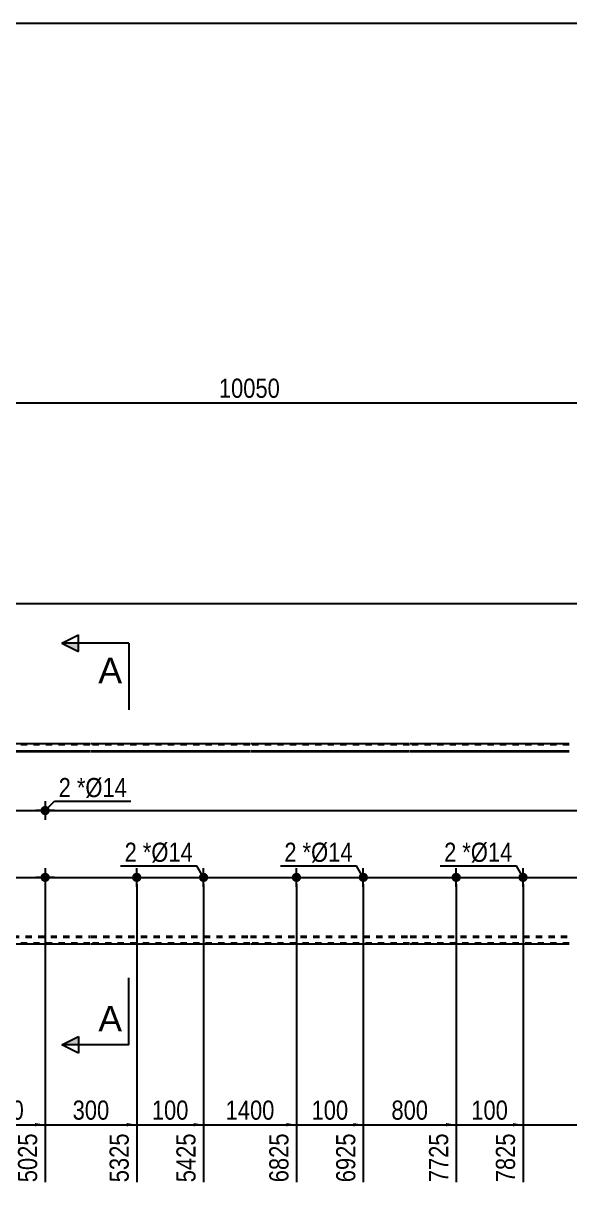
# Model space of a CAD drawing. Header units: millimetres. Extents: x -60 to 343, y -154 to 123.
# Drawn here: x 99.5 to 181.2, y -53 to 122.8 of the extents above; entities that cross this region are included whole.
import ezdxf

# ---------------------------------------------------------------- set-up
doc = ezdxf.new("R2010")
doc.units = ezdxf.units.MM
doc.linetypes.add('DXK_LINE_DOT1', pattern=[1.8814, 0.9407, -0.9407])
doc.styles.add('Arial', font='ARIAL.TTF', dxfattribs={"height": 0.2})
doc.styles.add('Arial Narrow', font='ARIALN.TTF', dxfattribs={"height": 0.2})

# ---------------------------------------------------------------- blocks, each defined once
blk = doc.blocks.new('Unknown-629084762-2047')
at = {"color": 5, "linetype": 'Continuous'}
blk.add_line((342.8, 122.75), (-57.2, 122.75), dxfattribs=at)
blk = doc.blocks.new('Part-629084762-1218 - 1203')
at = {"color": 2, "linetype": 'Continuous'}
for p, q in [((109.48, 15), (96.08, 15)), ((133.38, 15), (109.58, 15)), ((157.28, 15), (133.48, 15)), ((181.18, 15), (157.38, 15)), ((96.08, 13.94), (109.48, 13.94)), ((96.08, 13.81), (109.48, 13.81)), ((109.58, 13.94), (133.38, 13.94)), ((109.58, 13.81), (133.38, 13.81)), ((133.48, 13.94), (157.28, 13.94)), ((133.48, 13.81), (157.28, 13.81)), ((157.38, 13.94), (181.18, 13.94)), ((157.38, 13.81), (181.18, 13.81)), ((109.48, -15), (96.08, -15)), ((133.38, -15), (109.58, -15)), ((157.28, -15), (133.48, -15)), ((181.18, -15), (157.38, -15))]:
    blk.add_line(p, q, dxfattribs=at)
at = {"color": 7, "linetype": 'DXK_LINE_DOT1'}
for p, q in [((109.48, 14.82), (96.08, 14.82)), ((133.38, 14.82), (109.58, 14.82)), ((157.28, 14.82), (133.48, 14.82)), ((181.18, 14.82), (157.38, 14.82)), ((96.08, -13.81), (109.48, -13.81)), ((96.08, -13.94), (109.48, -13.94)), ((109.58, -13.81), (133.38, -13.81)), ((109.58, -13.94), (133.38, -13.94)), ((133.48, -13.81), (157.28, -13.81)), ((133.48, -13.94), (157.28, -13.94)), ((157.38, -13.81), (181.18, -13.81)), ((157.38, -13.94), (181.18, -13.94)), ((109.48, -14.82), (96.08, -14.82)), ((133.38, -14.82), (109.58, -14.82)), ((157.28, -14.82), (133.48, -14.82)), ((181.18, -14.82), (157.38, -14.82))]:
    blk.add_line(p, q, dxfattribs=at)
blk = doc.blocks.new('Bolt-629084762-1225 - 1203')
at = {"linetype": 'Continuous'}
for points in [[(103.48, 5, -1), (102.08, 5, -1)], [(103.48, -5, -1), (102.08, -5, -1)]]:
    blk.add_hatch(color=3, dxfattribs=at).paths.add_polyline_path(points)
at = {"color": 3, "linetype": 'Continuous'}
for p, q in [((102.78, 6.4), (102.78, 3.6)), ((104.18, 5), (101.38, 5)), ((104.18, -5), (101.38, -5)), ((102.78, -3.6), (102.78, -6.4))]:
    blk.add_line(p, q, dxfattribs=at)
blk = doc.blocks.new('Bolt-629084762-1228 - 1203')
at = {"linetype": 'Continuous'}
for points in [[(140.38, -4.3, -1), (140.38, -5.7, -1)], [(150.38, -4.3, -1), (150.38, -5.7, -1)]]:
    blk.add_hatch(color=3, dxfattribs=at).paths.add_polyline_path(points)
at = {"color": 3, "linetype": 'Continuous'}
for p, q in [((138.98, -5), (141.78, -5)), ((140.38, -6.4), (140.38, -3.6)), ((148.98, -5), (151.78, -5)), ((150.38, -6.4), (150.38, -3.6))]:
    blk.add_line(p, q, dxfattribs=at)
blk = doc.blocks.new('Bolt-629084762-1229 - 1203')
at = {"linetype": 'Continuous'}
for points in [[(116.48, -4.3, -1), (116.48, -5.7, -1)], [(126.48, -4.3, -1), (126.48, -5.7, -1)]]:
    blk.add_hatch(color=3, dxfattribs=at).paths.add_polyline_path(points)
at = {"color": 3, "linetype": 'Continuous'}
for p, q in [((115.08, -5), (117.88, -5)), ((116.48, -6.4), (116.48, -3.6)), ((125.08, -5), (127.88, -5)), ((126.48, -6.4), (126.48, -3.6))]:
    blk.add_line(p, q, dxfattribs=at)
blk = doc.blocks.new('Bolt-629084762-1236 - 1203')
at = {"linetype": 'Continuous'}
for points in [[(164.28, -4.3, -1), (164.28, -5.7, -1)], [(174.28, -4.3, -1), (174.28, -5.7, -1)]]:
    blk.add_hatch(color=3, dxfattribs=at).paths.add_polyline_path(points)
at = {"color": 3, "linetype": 'Continuous'}
for p, q in [((162.88, -5), (165.68, -5)), ((164.28, -6.4), (164.28, -3.6)), ((172.88, -5), (175.68, -5)), ((174.28, -6.4), (174.28, -3.6))]:
    blk.add_line(p, q, dxfattribs=at)
blk = doc.blocks.new('StraightDimension-629084762-1279 - 1203')
at = {"linetype": 'Continuous'}
blk.add_hatch(color=7, dxfattribs=at).paths.add_polyline_path([(265.18, -41.75), (266.68, -42), (265.18, -42.25)])
at = {"color": 7, "linetype": 'Continuous'}
for p, q in [((174.28, -6), (174.28, -50.61)), ((266.68, -16), (266.68, -52.44)), ((174.28, -42), (266.68, -42))]:
    blk.add_line(p, q, dxfattribs=at)
at = {"color": 0}
blk.add_wipeout([(224.74, -41.85), (224.74, -37.65), (216.23, -37.65), (216.23, -41.85)], dxfattribs=at)
at = {"color": 0, "linetype": 'Continuous'}
blk.add_wipeout([(266.08, -42.7), (261.88, -42.7), (261.88, -53.04), (266.08, -53.04)], dxfattribs=at)
at = {"color": 3, "style": 'Arial Narrow'}
blk.add_text('2225', height=2.863, dxfattribs=at).set_placement((216.83, -41.25))
at = {"color": 3, "linetype": 'Continuous', "style": 'Arial Narrow'}
blk.add_text('10050', height=2.863, rotation=90.0002, dxfattribs=at).set_placement((265.48, -52.44))
blk = doc.blocks.new('StraightDimension-629084762-1284 - 1203')
at = {"linetype": 'Continuous'}
blk.add_hatch(color=7, dxfattribs=at).paths.add_polyline_path([(124.98, -41.75), (126.48, -42), (124.98, -42.25)])
at = {"color": 7, "linetype": 'Continuous'}
for p, q in [((116.48, -6), (116.48, -50.61)), ((126.48, -6), (126.48, -50.61)), ((116.48, -42), (126.48, -42))]:
    blk.add_line(p, q, dxfattribs=at)
at = {"color": 0}
blk.add_wipeout([(124.83, -41.85), (124.83, -37.65), (118.14, -37.65), (118.14, -41.85)], dxfattribs=at)
at = {"color": 3, "style": 'Arial Narrow'}
blk.add_text('100', height=2.863, dxfattribs=at).set_placement((118.74, -41.25))
at = {"color": 0, "linetype": 'Continuous'}
blk.add_wipeout([(125.88, -42.7), (121.68, -42.7), (121.68, -51.21), (125.88, -51.21)], dxfattribs=at)
at = {"color": 3, "linetype": 'Continuous', "style": 'Arial Narrow'}
blk.add_text('5425', height=2.863, rotation=90.0002, dxfattribs=at).set_placement((125.28, -50.61))
blk = doc.blocks.new('StraightDimension-629084762-1283 - 1203')
at = {"linetype": 'Continuous'}
blk.add_hatch(color=7, dxfattribs=at).paths.add_polyline_path([(138.88, -41.75), (140.38, -42), (138.88, -42.25)])
at = {"color": 7, "linetype": 'Continuous'}
for p, q in [((126.48, -6), (126.48, -50.61)), ((140.38, -6), (140.38, -50.61)), ((126.48, -42), (140.38, -42))]:
    blk.add_line(p, q, dxfattribs=at)
at = {"color": 0}
blk.add_wipeout([(137.69, -41.85), (137.69, -37.65), (129.18, -37.65), (129.18, -41.85)], dxfattribs=at)
at = {"color": 3, "style": 'Arial Narrow'}
blk.add_text('1400', height=2.863, dxfattribs=at).set_placement((129.78, -41.25))
at = {"color": 0, "linetype": 'Continuous'}
blk.add_wipeout([(139.78, -42.7), (135.58, -42.7), (135.58, -51.21), (139.78, -51.21)], dxfattribs=at)
at = {"color": 3, "linetype": 'Continuous', "style": 'Arial Narrow'}
blk.add_text('6825', height=2.863, rotation=90.0002, dxfattribs=at).set_placement((139.18, -50.61))
blk = doc.blocks.new('StraightDimension-629084762-1282 - 1203')
at = {"linetype": 'Continuous'}
blk.add_hatch(color=7, dxfattribs=at).paths.add_polyline_path([(148.88, -41.75), (150.38, -42), (148.88, -42.25)])
at = {"color": 7, "linetype": 'Continuous'}
for p, q in [((140.38, -6), (140.38, -50.61)), ((150.38, -6), (150.38, -50.61)), ((140.38, -42), (150.38, -42))]:
    blk.add_line(p, q, dxfattribs=at)
at = {"color": 0}
blk.add_wipeout([(148.73, -41.85), (148.73, -37.65), (142.04, -37.65), (142.04, -41.85)], dxfattribs=at)
at = {"color": 3, "style": 'Arial Narrow'}
blk.add_text('100', height=2.863, dxfattribs=at).set_placement((142.64, -41.25))
at = {"color": 0, "linetype": 'Continuous'}
blk.add_wipeout([(149.78, -42.7), (145.58, -42.7), (145.58, -51.21), (149.78, -51.21)], dxfattribs=at)
at = {"color": 3, "linetype": 'Continuous', "style": 'Arial Narrow'}
blk.add_text('6925', height=2.863, rotation=90.0002, dxfattribs=at).set_placement((149.18, -50.61))
blk = doc.blocks.new('StraightDimension-629084762-1361 - 1203')
at = {"linetype": 'Continuous'}
blk.add_hatch(color=7, dxfattribs=at).paths.add_polyline_path([(186.88, 36.25), (188.38, 36), (186.88, 35.75)])
at = {"color": 7, "linetype": 'Continuous'}
for p, q in [((188.38, 6), (188.38, 44.61)), ((0, 16), (0, 39.13)), ((0, 36), (188.38, 36))]:
    blk.add_line(p, q, dxfattribs=at)
at = {"color": 0, "linetype": 'Continuous'}
for points in [[(187.78, 45.21), (183.58, 45.21), (183.58, 36.7), (187.78, 36.7)], [(-0.6, 39.73), (-4.8, 39.73), (-4.8, 36.7), (-0.6, 36.7)]]:
    blk.add_wipeout(points, dxfattribs=at)
at = {"color": 0}
blk.add_wipeout([(98.45, 36.15), (98.45, 40.35), (89.93, 40.35), (89.93, 36.15)], dxfattribs=at)
at = {"color": 3, "linetype": 'Continuous', "style": 'Arial Narrow'}
for s, height, p in [('8025', 2.863, (187.18, 37.3)), ('0', 2.86, (-1.2, 37.3))]:
    blk.add_text(s, height=height, rotation=90.0002, dxfattribs=at).set_placement(p)
at = {"color": 3, "style": 'Arial Narrow'}
blk.add_text('8025', height=2.863, dxfattribs=at).set_placement((90.53, 36.75))
blk = doc.blocks.new('StraightDimension-629084762-1286 - 1203')
at = {"linetype": 'Continuous'}
blk.add_hatch(color=7, dxfattribs=at).paths.add_polyline_path([(101.28, -41.75), (102.78, -42), (101.28, -42.25)])
at = {"color": 7, "linetype": 'Continuous'}
for p, q in [((89.08, -6), (89.08, -50.61)), ((102.78, -6), (102.78, -50.61)), ((89.08, -42), (102.78, -42))]:
    blk.add_line(p, q, dxfattribs=at)
at = {"color": 0}
blk.add_wipeout([(100.19, -41.85), (100.19, -37.65), (91.68, -37.65), (91.68, -41.85)], dxfattribs=at)
at = {"color": 3, "style": 'Arial Narrow'}
blk.add_text('1100', height=2.863, dxfattribs=at).set_placement((92.28, -41.25))
at = {"color": 0, "linetype": 'Continuous'}
blk.add_wipeout([(102.18, -42.7), (97.98, -42.7), (97.98, -51.21), (102.18, -51.21)], dxfattribs=at)
at = {"color": 3, "linetype": 'Continuous', "style": 'Arial Narrow'}
blk.add_text('5025', height=2.863, rotation=90.0002, dxfattribs=at).set_placement((101.58, -50.61))
blk = doc.blocks.new('StraightDimension-629084762-1280 - 1203')
at = {"linetype": 'Continuous'}
blk.add_hatch(color=7, dxfattribs=at).paths.add_polyline_path([(172.78, -41.75), (174.28, -42), (172.78, -42.25)])
at = {"color": 7, "linetype": 'Continuous'}
for p, q in [((164.28, -6), (164.28, -50.61)), ((174.28, -6), (174.28, -50.61)), ((164.28, -42), (174.28, -42))]:
    blk.add_line(p, q, dxfattribs=at)
at = {"color": 0}
blk.add_wipeout([(172.63, -41.85), (172.63, -37.65), (165.94, -37.65), (165.94, -41.85)], dxfattribs=at)
at = {"color": 3, "style": 'Arial Narrow'}
blk.add_text('100', height=2.863, dxfattribs=at).set_placement((166.54, -41.25))
at = {"color": 0, "linetype": 'Continuous'}
blk.add_wipeout([(173.68, -42.7), (169.48, -42.7), (169.48, -51.21), (173.68, -51.21)], dxfattribs=at)
at = {"color": 3, "linetype": 'Continuous', "style": 'Arial Narrow'}
blk.add_text('7825', height=2.863, rotation=90.0002, dxfattribs=at).set_placement((173.08, -50.61))
blk = doc.blocks.new('StraightDimension-629084762-1285 - 1203')
at = {"linetype": 'Continuous'}
blk.add_hatch(color=7, dxfattribs=at).paths.add_polyline_path([(114.98, -41.75), (116.48, -42), (114.98, -42.25)])
at = {"color": 7, "linetype": 'Continuous'}
for p, q in [((102.78, -6), (102.78, -50.61)), ((116.48, -6), (116.48, -50.61)), ((102.78, -42), (116.48, -42))]:
    blk.add_line(p, q, dxfattribs=at)
at = {"color": 0}
blk.add_wipeout([(112.98, -41.85), (112.98, -37.65), (106.29, -37.65), (106.29, -41.85)], dxfattribs=at)
at = {"color": 3, "style": 'Arial Narrow'}
blk.add_text('300', height=2.863, dxfattribs=at).set_placement((106.89, -41.25))
at = {"color": 0, "linetype": 'Continuous'}
blk.add_wipeout([(115.88, -42.7), (111.68, -42.7), (111.68, -51.21), (115.88, -51.21)], dxfattribs=at)
at = {"color": 3, "linetype": 'Continuous', "style": 'Arial Narrow'}
blk.add_text('5325', height=2.863, rotation=90.0002, dxfattribs=at).set_placement((115.28, -50.61))
blk = doc.blocks.new('StraightDimension-629084762-1281 - 1203')
at = {"linetype": 'Continuous'}
blk.add_hatch(color=7, dxfattribs=at).paths.add_polyline_path([(162.78, -41.75), (164.28, -42), (162.78, -42.25)])
at = {"color": 7, "linetype": 'Continuous'}
for p, q in [((150.38, -6), (150.38, -50.61)), ((164.28, -6), (164.28, -50.61)), ((150.38, -42), (164.28, -42))]:
    blk.add_line(p, q, dxfattribs=at)
at = {"color": 0}
blk.add_wipeout([(160.68, -41.85), (160.68, -37.65), (153.99, -37.65), (153.99, -41.85)], dxfattribs=at)
at = {"color": 3, "style": 'Arial Narrow'}
blk.add_text('800', height=2.863, dxfattribs=at).set_placement((154.59, -41.25))
at = {"color": 0, "linetype": 'Continuous'}
blk.add_wipeout([(163.68, -42.7), (159.48, -42.7), (159.48, -51.21), (163.68, -51.21)], dxfattribs=at)
at = {"color": 3, "linetype": 'Continuous', "style": 'Arial Narrow'}
blk.add_text('7725', height=2.863, rotation=90.0002, dxfattribs=at).set_placement((163.08, -50.61))
blk = doc.blocks.new('StraightDimension-629084762-1401 - 1203')
at = {"linetype": 'Continuous'}
for points in [[(278.75, 6.03), (279, 7.53), (279.25, 6.03)], [(279.25, 6.5), (279, 5), (278.75, 6.5)]]:
    blk.add_hatch(color=7, dxfattribs=at).paths.add_polyline_path(points)
at = {"color": 7, "linetype": 'Continuous'}
for p, q in [((246.57, 7.53), (281.4, 7.53)), ((279, 5), (279, 7.53)), ((42.09, 5), (281.4, 5))]:
    blk.add_line(p, q, dxfattribs=at)
at = {"color": 0}
blk.add_wipeout([(278.85, 8.7), (274.65, 8.7), (274.65, 3.84), (278.85, 3.84)], dxfattribs=at)
at = {"color": 3, "style": 'Arial Narrow'}
blk.add_text('25', height=2.863, rotation=90.0002, dxfattribs=at).set_placement((278.25, 4.44))
blk = doc.blocks.new('StraightDimension-629084762-1402 - 1203')
at = {"linetype": 'Continuous'}
for points in [[(278.75, 3.5), (279, 5), (279.25, 3.5)], [(279.25, -3.5), (279, -5), (278.75, -3.5)]]:
    blk.add_hatch(color=7, dxfattribs=at).paths.add_polyline_path(points)
at = {"color": 7, "linetype": 'Continuous'}
for p, q in [((42.09, 5), (281.4, 5)), ((279, -5), (279, 5)), ((42.09, -5), (281.4, -5))]:
    blk.add_line(p, q, dxfattribs=at)
at = {"color": 0}
blk.add_wipeout([(278.85, 3.34), (274.65, 3.34), (274.65, -3.34), (278.85, -3.34)], dxfattribs=at)
at = {"color": 3, "style": 'Arial Narrow'}
blk.add_text('100', height=2.863, rotation=90.0002, dxfattribs=at).set_placement((278.25, -2.74))
blk = doc.blocks.new('StraightDimension-629084762-1403 - 1203')
at = {"linetype": 'Continuous'}
for points in [[(278.75, -6.5), (279, -5), (279.25, -6.5)], [(279.25, -13.5), (279, -15), (278.75, -13.5)]]:
    blk.add_hatch(color=7, dxfattribs=at).paths.add_polyline_path(points)
at = {"color": 7, "linetype": 'Continuous'}
for p, q in [((42.09, -5), (281.4, -5)), ((279, -15), (279, -5)), ((267.68, -15), (281.4, -15))]:
    blk.add_line(p, q, dxfattribs=at)
at = {"color": 0}
blk.add_wipeout([(278.85, -6.66), (274.65, -6.66), (274.65, -13.34), (278.85, -13.34)], dxfattribs=at)
at = {"color": 3, "style": 'Arial Narrow'}
blk.add_text('100', height=2.863, rotation=90.0002, dxfattribs=at).set_placement((278.25, -12.74))
blk = doc.blocks.new('StraightDimension-629084762-1438 - 1203')
at = {"color": 7, "linetype": 'Continuous'}
blk.add_line((0, 66), (266.68, 66), dxfattribs=at)
at = {"color": 0}
blk.add_wipeout([(138.51, 66.15), (138.51, 70.35), (128.17, 70.35), (128.17, 66.15)], dxfattribs=at)
at = {"color": 3, "style": 'Arial Narrow'}
blk.add_text('10050', height=2.863, dxfattribs=at).set_placement((128.77, 66.75))
blk = doc.blocks.new('Mark-629084762-1481 - 1203')
at = {"color": 0}
for points in [[(164.29, -2.67), (164.29, 0.33), (162.47, 0.33), (162.47, -2.67)], [(166.47, -2.67), (166.47, 0.33), (165.19, 0.33), (165.19, -2.67)]]:
    blk.add_wipeout(points, dxfattribs=at)
for points in [[(164.29, -2.67), (164.29, 0.33), (162.47, 0.33), (162.47, -2.67)], [(166.47, -2.67), (166.47, 0.33), (165.19, 0.33), (165.19, -2.67)]]:
    blk.add_wipeout(points, dxfattribs=at)
at = {"color": 3, "style": 'Arial Narrow'}
blk.add_text('2', height=2.86, dxfattribs=at).set_placement((162.47, -2.67))
at = {"color": 0}
blk.add_wipeout([(172.68, -2.67), (172.68, 0.33), (166.47, 0.33), (166.47, -2.67)], dxfattribs=at)
blk.add_wipeout([(172.68, -2.67), (172.68, 0.33), (166.47, 0.33), (166.47, -2.67)], dxfattribs=at)
at = {"color": 7, "linetype": 'Continuous'}
for p in [(161.87, -3.27), (174.28, -5)]:
    blk.add_line(p, (173.28, -3.27), dxfattribs=at)
at = {"color": 3, "style": 'Arial Narrow'}
for s, height, p in [('*', 2.86, (165.19, -2.67)), ('Ø14', 2.863, (166.47, -2.67))]:
    blk.add_text(s, height=height, dxfattribs=at).set_placement(p)
blk = doc.blocks.new('Mark-629084762-1476 - 1203')
at = {"color": 0}
for points in [[(106.63, 7.01), (106.63, 10.01), (104.8, 10.01), (104.8, 7.01)], [(108.8, 7.01), (108.8, 10.01), (107.53, 10.01), (107.53, 7.01)]]:
    blk.add_wipeout(points, dxfattribs=at)
for points in [[(106.63, 7.01), (106.63, 10.01), (104.8, 10.01), (104.8, 7.01)], [(108.8, 7.01), (108.8, 10.01), (107.53, 10.01), (107.53, 7.01)]]:
    blk.add_wipeout(points, dxfattribs=at)
at = {"color": 7, "linetype": 'Continuous'}
blk.add_line((102.78, 5), (104.2, 6.41), dxfattribs=at)
at = {"color": 3, "style": 'Arial Narrow'}
blk.add_text('2', height=2.86, dxfattribs=at).set_placement((104.8, 7.01))
at = {"color": 0}
blk.add_wipeout([(115.02, 7.01), (115.02, 10.01), (108.8, 10.01), (108.8, 7.01)], dxfattribs=at)
blk.add_wipeout([(115.02, 7.01), (115.02, 10.01), (108.8, 10.01), (108.8, 7.01)], dxfattribs=at)
at = {"color": 7, "linetype": 'Continuous'}
blk.add_line((104.2, 6.41), (115.62, 6.41), dxfattribs=at)
at = {"color": 3, "style": 'Arial Narrow'}
for s, height, p in [('*', 2.86, (107.53, 7.01)), ('Ø14', 2.863, (108.8, 7.01))]:
    blk.add_text(s, height=height, dxfattribs=at).set_placement(p)
blk = doc.blocks.new('Mark-629084762-1478 - 1203')
at = {"color": 0}
for points in [[(116.49, -2.67), (116.49, 0.33), (114.67, 0.33), (114.67, -2.67)], [(118.67, -2.67), (118.67, 0.33), (117.39, 0.33), (117.39, -2.67)]]:
    blk.add_wipeout(points, dxfattribs=at)
for points in [[(116.49, -2.67), (116.49, 0.33), (114.67, 0.33), (114.67, -2.67)], [(118.67, -2.67), (118.67, 0.33), (117.39, 0.33), (117.39, -2.67)]]:
    blk.add_wipeout(points, dxfattribs=at)
at = {"color": 3, "style": 'Arial Narrow'}
blk.add_text('2', height=2.86, dxfattribs=at).set_placement((114.67, -2.67))
at = {"color": 0}
blk.add_wipeout([(124.88, -2.67), (124.88, 0.33), (118.67, 0.33), (118.67, -2.67)], dxfattribs=at)
blk.add_wipeout([(124.88, -2.67), (124.88, 0.33), (118.67, 0.33), (118.67, -2.67)], dxfattribs=at)
at = {"color": 7, "linetype": 'Continuous'}
for p in [(114.07, -3.27), (126.48, -5)]:
    blk.add_line(p, (125.48, -3.27), dxfattribs=at)
at = {"color": 3, "style": 'Arial Narrow'}
for s, height, p in [('*', 2.86, (117.39, -2.67)), ('Ø14', 2.863, (118.67, -2.67))]:
    blk.add_text(s, height=height, dxfattribs=at).set_placement(p)
blk = doc.blocks.new('SectionMark-629084762-1277 - 1203')
at = {"linetype": 'Continuous'}
for points in [[(107.78, 30.05), (107.78, 28.8), (105.28, 30.05)], [(107.78, -28.8), (107.78, -30.05), (105.28, -30.05)]]:
    blk.add_hatch(color=30, dxfattribs=at).paths.add_polyline_path(points)
at = {"color": 30, "linetype": 'Continuous'}
for p, q in [((105.28, 30.05), (107.78, 31.3)), ((115.28, 30.05), (105.28, 30.05)), ((105.28, 30.05), (107.78, 28.8)), ((107.78, 28.8), (107.78, 31.3)), ((115.28, 30.05), (115.28, 20.05)), ((115.28, -30.05), (115.28, -20.05)), ((105.28, -30.05), (107.78, -28.8)), ((107.78, -28.8), (107.78, -31.3)), ((115.28, -30.05), (105.28, -30.05)), ((107.78, -31.3), (105.28, -30.05))]:
    blk.add_line(p, q, dxfattribs=at)
at = {"color": 0, "linetype": 'Continuous'}
for points in [[(114.28, 24.05), (114.28, 28.05), (110.73, 28.05), (110.73, 24.05)], [(114.28, -28.05), (114.28, -24.05), (110.73, -24.05), (110.73, -28.05)]]:
    blk.add_wipeout(points, dxfattribs=at)
at = {"color": 96, "linetype": 'Continuous', "style": 'Arial'}
for p in [(110.73, 24.05), (110.73, -28.05)]:
    blk.add_text('A', height=3.82, dxfattribs=at).set_placement(p)
blk = doc.blocks.new('Mark-629084762-1477 - 1203')
at = {"color": 0}
for points in [[(140.39, -2.67), (140.39, 0.33), (138.57, 0.33), (138.57, -2.67)], [(142.57, -2.67), (142.57, 0.33), (141.29, 0.33), (141.29, -2.67)]]:
    blk.add_wipeout(points, dxfattribs=at)
for points in [[(140.39, -2.67), (140.39, 0.33), (138.57, 0.33), (138.57, -2.67)], [(142.57, -2.67), (142.57, 0.33), (141.29, 0.33), (141.29, -2.67)]]:
    blk.add_wipeout(points, dxfattribs=at)
at = {"color": 3, "style": 'Arial Narrow'}
blk.add_text('2', height=2.86, dxfattribs=at).set_placement((138.57, -2.67))
at = {"color": 0}
blk.add_wipeout([(148.78, -2.67), (148.78, 0.33), (142.57, 0.33), (142.57, -2.67)], dxfattribs=at)
blk.add_wipeout([(148.78, -2.67), (148.78, 0.33), (142.57, 0.33), (142.57, -2.67)], dxfattribs=at)
at = {"color": 7, "linetype": 'Continuous'}
for p in [(137.97, -3.27), (150.38, -5)]:
    blk.add_line(p, (149.38, -3.27), dxfattribs=at)
at = {"color": 3, "style": 'Arial Narrow'}
for s, height, p in [('*', 2.86, (141.29, -2.67)), ('Ø14', 2.863, (142.57, -2.67))]:
    blk.add_text(s, height=height, dxfattribs=at).set_placement(p)

msp = doc.modelspace()

# ---------------------------------------------------------------- block references
for name in ['Unknown-629084762-2047', 'Part-629084762-1218 - 1203', 'Bolt-629084762-1225 - 1203', 'Bolt-629084762-1229 - 1203', 'Bolt-629084762-1228 - 1203', 'Bolt-629084762-1236 - 1203']:
    msp.add_blockref(name, (0, 0))

# ---------------------------------------------------------------- next in the draw order: block references
for name in ['StraightDimension-629084762-1361 - 1203', 'StraightDimension-629084762-1286 - 1203', 'StraightDimension-629084762-1284 - 1203', 'StraightDimension-629084762-1279 - 1203']:
    msp.add_blockref(name, (0, 0))

# ---------------------------------------------------------------- next in the draw order: block references
for name in ['StraightDimension-629084762-1438 - 1203', 'StraightDimension-629084762-1401 - 1203', 'StraightDimension-629084762-1285 - 1203', 'StraightDimension-629084762-1283 - 1203', 'StraightDimension-629084762-1280 - 1203']:
    msp.add_blockref(name, (0, 0))

# ---------------------------------------------------------------- next in the draw order: block references
for name in ['StraightDimension-629084762-1402 - 1203', 'StraightDimension-629084762-1282 - 1203']:
    msp.add_blockref(name, (0, 0))

# ---------------------------------------------------------------- next in the draw order: block references
for name in ['Mark-629084762-1476 - 1203', 'StraightDimension-629084762-1281 - 1203']:
    msp.add_blockref(name, (0, 0))

# ---------------------------------------------------------------- next in the draw order: block references
msp.add_blockref('StraightDimension-629084762-1403 - 1203', (0, 0))

# ---------------------------------------------------------------- next in the draw order: block references
for name in ['Mark-629084762-1478 - 1203', 'Mark-629084762-1477 - 1203', 'Mark-629084762-1481 - 1203']:
    msp.add_blockref(name, (0, 0))

# ---------------------------------------------------------------- next in the draw order: block references
msp.add_blockref('SectionMark-629084762-1277 - 1203', (0, 0))

doc.saveas('drawing.dxf')
